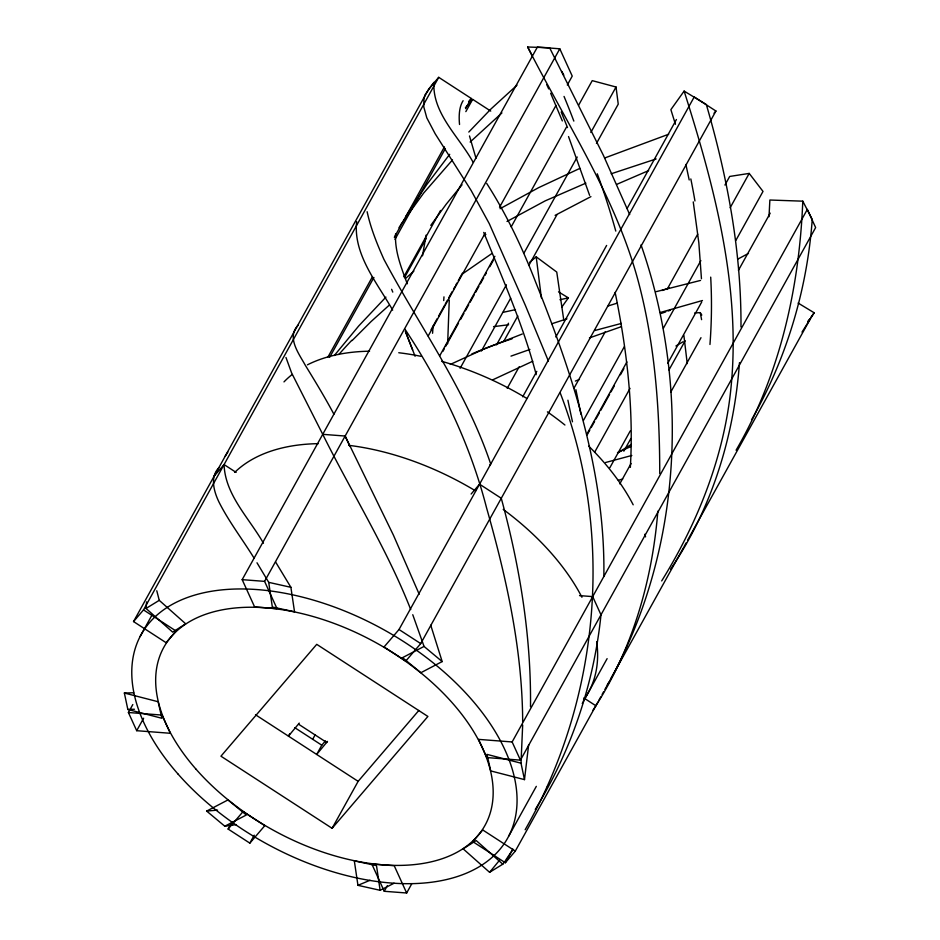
<?xml version="1.0" encoding="UTF-8"?>
<svg xmlns="http://www.w3.org/2000/svg" width="940" height="940" viewBox="0 0 940 940"><rect width="100%" height="100%" fill="white"/><g stroke="black" fill="none" stroke-linecap="round" stroke-linejoin="round"><path stroke-width="1.41" d="M522.675 725.022L521.007 763.186L524.485 779.624L490.715 770.918L486.955 754.374L521.007 763.186M740.979 327.014C741.413 251.591 727.349 176.743 706.328 104.54L684.12 91.086L670.878 109.639L675.425 124.268M447.652 343.746L449.261 300.118M603.844 576.49C605.501 474.559 573.271 375.847 535.73 282.305C522.417 247.949 506.648 214.484 486.72 183.429M530.501 706.692C531.276 636.251 519.738 566.103 501.267 498.271L479.565 484.194L471.14 494.017M659.739 473.548C659.727 410.451 655.145 346.625 639.329 285.325C617.31 199.398 567.337 125.208 527.681 47L549.618 47.764L603.445 155.453L629.694 214.567M769.002 216.729L769.872 200.02L802.784 201.172C799.388 287.64 779.965 374.943 736.079 450.213M630.341 467.392C633.772 408.689 626.921 349.892 615.136 292.434M395.587 233.872C394.612 251.297 401.356 267.759 407.255 283.798M432.576 333.265L433.093 326.015M236.128 472.409L224.072 464.583C225.095 494.922 249.241 518.14 263.459 543.226M739.475 362.652C734.175 435.737 712.027 508.235 670.631 569.123M657.847 511.184C652.219 581.284 631.903 651.103 593.011 710.147M528.656 744.739L524.485 779.624M422.53 255.809L426.079 235.153M219.102 467.521C209.573 476.921 214.014 491.879 219.138 502.371C229.101 521.994 242.614 539.513 254.129 558.219M146.605 601.882L146.029 608.45L172.655 632.127L185.697 623.808L159.248 600.343L156.78 590.755M356.66 221.617C353.005 254.446 377.504 283.375 392.673 310.106M225.248 456.112L227.868 452.022M133.539 621.563L143.514 609.907L176.074 631.034L166.098 642.69L133.539 621.563L428.746 88.995L438.721 77.338L471.281 98.465L465.641 108.652M143.514 609.907L438.721 77.338M140.084 636.58L152.092 614.901M128.404 712.508L162.021 715.082L170.316 733.282L136.7 730.697L128.404 712.508L132.81 704.553M327.954 357.047L372.428 276.807M394.318 237.315L444.456 146.875M329.658 357.294L373.92 277.453M395.023 239.371L445.407 148.473M465.841 111.625L472.644 99.346L490.739 111.085M136.7 730.697L143.632 718.207M403.801 276.795L440.566 210.466M404.976 276.771L426.161 238.56M559.793 48.798L264.587 581.366L277.03 608.662L254.623 606.946L242.179 579.651L537.386 47.082L559.793 48.798L572.237 76.093L567.302 85.011M431.061 329.728L437.182 318.672M438.545 316.216L444.679 305.159M445.36 303.937L447.405 300.248M448.768 297.792L452.163 291.647M453.527 289.191L454.889 286.735M455.571 285.502L456.934 283.046M458.297 280.59L462.374 273.223M428.194 335.956L485.393 232.779M499.516 207.305L555.998 105.398M439.72 355.79L494.875 256.291M511.219 226.81L566.362 127.323M578.617 105.21L592.235 80.64L616.029 87.009L618.238 104.152L596.454 143.456M442.834 351.431L444.197 348.975M445.548 346.519L447.593 342.841M448.274 341.608L458.485 323.184M460.53 319.494L463.937 313.361M465.3 310.905L468.707 304.76M470.059 302.304L474.148 294.937M475.511 292.469L478.918 286.336M480.281 283.88L483.677 277.735M485.04 275.279L486.403 272.823M489.811 266.678L493.218 260.533M460.106 368.304L506.413 284.773M524.109 252.837L577.219 157.027M590.837 132.458L616.029 87.009M481.386 351.043L510.667 298.215M529.044 265.057L556.962 214.696M228.126 829.045L243.096 811.573L264.81 825.661L249.84 843.133L228.126 829.045L231.898 822.241M496.508 344.886L508.505 323.231M503.699 341.42L517.822 315.946M289.732 733.823L288.439 736.138L299.261 723.095M249.84 843.133L254.246 835.19M312.632 739.369L315.147 734.822M507.224 388.326L519.197 366.741M325.498 740.873L321.797 745.197L316.674 754.444L327.484 741.402M522.699 396.798L536.799 371.359M555.846 337.014L606.617 245.434M627.062 208.551L676.424 119.509M399.007 629.518L694.214 96.949L715.928 111.026L420.721 643.595L405.751 661.079L384.037 646.99L399.007 629.518L420.721 643.595M574.035 388.114L605.36 331.609M332.102 828.305L427.9 716.456L316.733 644.346L220.947 756.195L332.102 828.305L358.14 781.34L418.841 710.464M583.529 420.286L624.383 346.578M586.725 434.397L626.898 361.923M667.059 289.45L697.703 234.178M724.94 185.051L729.698 176.45L749.204 173.407L763.01 191.419L735.773 240.558M587.101 434.962L589.827 430.05M591.189 427.582L594.597 421.449M595.96 418.993L599.356 412.848M600.719 410.392L609.578 394.424M610.941 391.968L614.337 385.823M620.471 374.766L623.878 368.633M594.644 452.234L630.047 388.361M663.417 328.166L700.864 260.615M730.133 207.799L749.204 173.407M609.813 467.791L630.246 430.943M667.694 363.392L701.734 301.975M411.697 883.917L406.656 893L384.248 891.284L387.397 885.609M512.135 741.954L807.343 209.373L815.638 227.574L520.431 760.143L486.826 757.57L478.531 739.369L512.135 741.954L520.431 760.143M508.763 836.071L536.317 786.357M582.248 703.496L607.111 658.646M597.957 701.992L515.308 851.088L482.737 829.961L472.761 841.617L505.332 862.744L512.876 849.114M546.869 787.802L548.126 785.534M598.651 700.735L600.742 696.951M602.141 694.437L603.539 691.922M604.925 689.408L606.323 686.893M609.144 681.806L607.017 685.636L609.108 681.958M610.553 679.256L683.333 547.961M684.038 546.692L686.153 542.862M687.575 540.312L810.515 318.519L807.801 321.691M623.831 451.188L630.881 438.498M668.975 369.949L685.19 340.75M619.766 483.853L631.069 463.514M670.62 392.344L700.993 337.695M738.417 270.344L770.201 213.157M609.79 680.725C682.464 549.136 690.23 385.94 641.033 244.858M751.53 419.804C786.451 358.68 807.166 289.614 812.242 219.431L802.784 201.172M525.154 829.738C599.943 698.784 614.831 534.449 560.334 393.249M398.983 227.738L400.311 225.506M798.119 303.056L814.158 312.773L802.02 332.102M535.271 809.457C571.32 750.555 593.974 683.521 600.989 614.819L592.694 596.618L579.545 595.607M405.704 216.588L426.631 184.78L449.708 154.301M661.689 580.92C695.447 526.365 720.486 465.406 729.358 401.591C743.54 296.088 715.81 190.914 684.12 91.086M400.71 224.672L423.717 192.982L452.469 159.953M512.852 849.56L505.379 860.582M430.779 225.377L446.195 204.227L462.045 184.78M502.806 864.201L476.18 840.525L463.15 848.843L489.587 872.308L502.806 864.201L504.733 861.486M561.756 307.145L568.383 297.863L558.513 291.882M807.742 321.774L809.34 319.518M810.95 317.274L814.158 312.773M334.311 355.52L358.763 325.91L385.917 297.111M499.739 860.006L489.587 872.308M468.566 101.638L471.281 98.465M465.382 107.818L472.644 99.346M214.085 476.239L224.072 464.583M714.048 113.211L715.928 111.026M505.332 862.744L515.308 851.088M489.787 465.124L490.715 464.066C466.099 390.453 420.039 327.19 383.884 259.287C377.058 243.942 370.654 228.162 367.129 211.723M468.802 132.047L490.868 109.075L517 85.188M352.065 340.597L371.018 321.621L389.254 305.147M298.18 325.193C286.171 337.19 299.096 353.922 305.382 365.402C315.241 381.452 325.04 397.561 333.9 414.199M470.153 142.011L501.925 112.929M405.328 278.687L413.882 271.084M529.549 262.354L536.199 256.832L556.75 272.06L563.8 320.258M462.903 273.611L491.867 253.542M631.257 444.409L617.921 452.798M483.771 235.752L485.863 234.424M159.248 600.343L146.029 608.45M683.11 341.737L675.931 345.967M500.057 208.704L538.679 187.636L579.839 168.401M507.001 221.464L545.165 200.878L585.867 183.147M748.463 253.412L737.912 259.064M555.117 215.342L590.919 196.636M394.107 883.224L380.113 890.298L357.952 885.339L354.321 860.864L376.505 865.634L380.113 890.298M442.176 661.572L420.873 672.723L402.52 657.648L424.046 646.438L442.176 661.572L430.743 625.218M206.659 811.079L227.974 799.928L246.327 815.004L224.801 826.213L206.659 811.079L217.563 810.104M450.331 364.414L483.63 349.187L522.299 333.994M493.007 379.701L532.78 361.219M630.822 446.559L617.51 452.598M617.004 184.24L648.635 170.598M370.031 880.275L357.952 885.339M605.207 157.803L668.681 134.232M575.374 381.064L579.416 379.466M589.451 337.906L621.07 326.768M510.984 356.119L529.913 349.457M668.105 311.034L670.432 310.2M611.212 173.771L656.144 158.942M669.303 287.957L661.925 290.519M665.755 311.869L661.008 313.525M551.874 323.736L566.938 318.836M618.344 480.34L622.703 478.965M608.204 305.923L617.004 303.209M660.103 312.55L702.462 300.518M656.202 291.659L700.535 280.425M605.618 462.492L631.821 455.477M621.387 323.419L594.809 330.516M559.946 299.731L568.383 297.863M515.461 309.636L503.053 312.35M236.387 824.603L224.801 826.213M508.634 324.758L493.547 326.65M694.684 312.938L700.241 312.632L701.804 315.065M124.362 693.027L158.132 701.734L161.892 718.277L127.84 709.465L124.362 693.027L133.656 692.768M127.84 709.465L134.444 709.242M285.971 357.482L291.612 372.933L322.737 434.327L345.145 436.043L393.402 535.13L419.193 594.209M242.179 579.651L264.587 581.366M268.723 582.354L272.33 607.017L294.526 611.787L290.895 587.312L268.723 582.354L256.996 562.778M583.799 697.938L595.866 705.764M298.626 724.246L326.85 742.565M294.796 727.689L321.797 745.197M255.516 714.776L358.14 781.34M473.114 162.279C459.214 136.817 432.2 113.458 433.928 82.367L425.103 94.74L423.999 98.547L423.776 106.878L426.807 117.876L435.185 133.786L471.152 190.491L489.258 223.614L525.319 305.265L548.408 361.078M405.058 329.317C441.306 384.143 470.176 444.068 486.568 507.882C506.296 577.466 522.346 648.976 522.675 721.638M275.573 561.944L290.895 587.312M561.873 71.428L563.812 75.153M527.681 47L532.193 55.719M322.737 434.327C351.842 492.842 386.751 548.561 410.733 609.555M546.751 84.659L548.702 88.9M345.145 436.043L349.892 446.441M406.656 893L394.213 865.705L371.805 863.989L384.248 891.284M550.64 93.225L562.332 120.931M483.724 232.415C502.794 279.215 523.427 325.581 536.188 374.661M412.625 349.868L405.375 331.35L415.092 356.284M568.536 136.559L589.615 195.344M412.766 614.713L424.046 646.438M475.993 158.284L469.495 135.948M685.883 164.465L689.196 179.963M580.932 414.223L575.891 389.677M700.241 312.632L701.593 319.659M693.25 201.9L698.843 242.861L701.452 278.733M683.885 335.521L687.246 363.615M541.37 297.874L536.199 256.832M596.712 641.738A209.62 122.024 29 0 1 583.458 700.206M234.73 472.35A209.62 122.024 29 0 1 318.308 443.656M348.881 445.36A209.62 122.024 29 0 1 475.616 490.915M503.206 509.386A209.62 122.024 29 0 1 581.942 597.253M459.543 124.491A406.95 77.832 52.3 0 1 463.115 100.721M391.628 289.297A447.475 9.036 70.3 0 1 392.779 292.105M710.699 277.124A425.503 344.792 -79.3 0 1 709.959 344.487M690.83 178.941A497.26 306.511 -86 0 1 694.942 200.972M564.035 96.432A406.95 79.042 79.4 0 1 573.835 121.084M597.276 173.806A425.503 152.774 86.1 0 1 615.782 231.087M561.192 112.001A497.26 65.976 75.8 0 1 567.502 127.582M283.986 381.899A209.62 122.024 29 0 1 292.164 374.496M307.439 364.826A209.62 122.024 29 0 1 369.561 351.207M398.76 352.747A209.62 122.024 29 0 1 420.791 356.284M441.694 361.336A209.62 122.024 29 0 1 526.858 398.466M547.409 411.861A209.62 122.024 29 0 1 564.917 425.009M588.757 446.183A209.62 122.024 29 0 1 633.184 504.804M644.864 534.214A209.62 122.024 29 0 1 645.557 536.893M471.88 353.91A406.08 273.058 -44.6 0 1 512.042 338.823M338.846 354.498A406.08 405.916 1.6 0 1 351.783 340.327M443.715 300.565A520.196 427.947 -65.9 0 1 443.974 296.852M572.484 421.79A520.196 84.906 87.2 0 1 567.913 400.217M196.049 769.214A183.617 106.89 29 0 0 483.466 827.987A183.617 106.89 29 0 0 293.75 611.775A183.617 106.89 29 0 0 196.049 769.214M177.871 773.867A209.62 122.024 29 0 0 505.978 840.971A209.62 122.024 29 0 0 289.403 594.139A209.62 122.024 29 0 0 177.871 773.867"/></g></svg>
